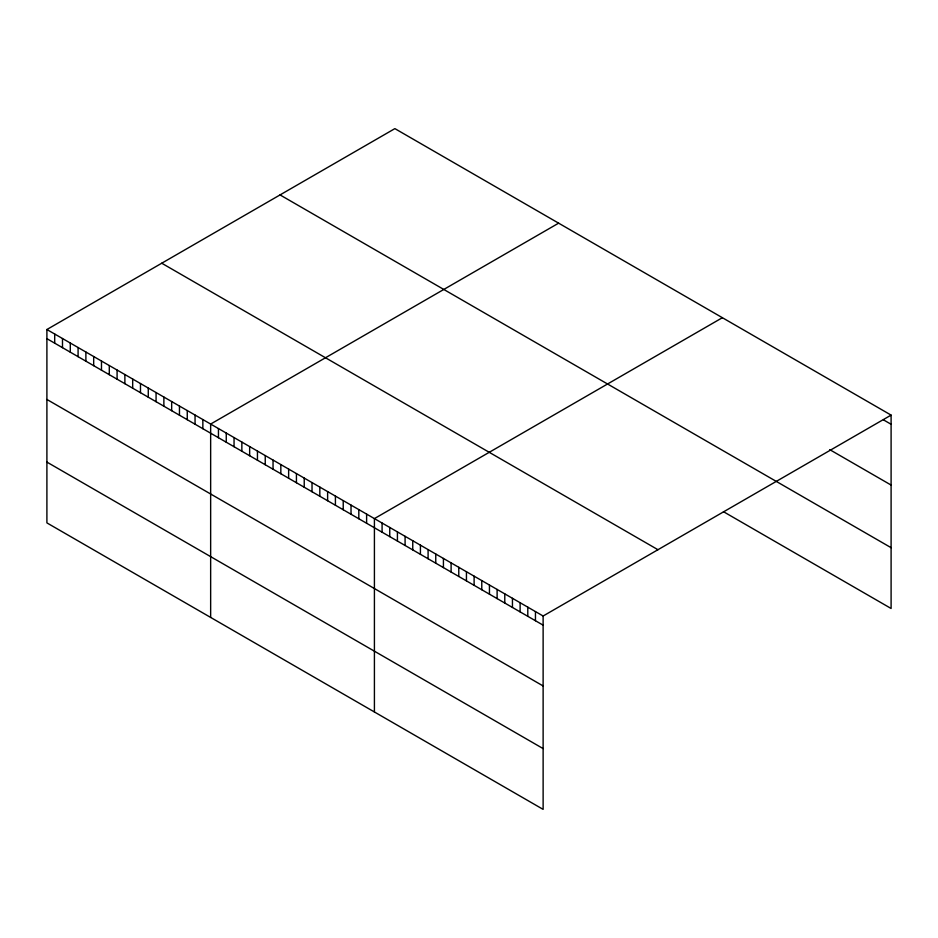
<?xml version="1.0" encoding="UTF-8"?>
<svg xmlns="http://www.w3.org/2000/svg" width="938" height="938" viewBox="0 0 938 938"><rect width="100%" height="100%" fill="white"/><g stroke="black" fill="none" stroke-linecap="round" stroke-linejoin="round"><path stroke-width="1.41" d="M46.9 329.519L543.125 616.008L543.125 809.377L46.9 522.888L46.9 329.519L394.875 128.623L891.1 415.112L891.1 608.481L723.479 511.702M558.626 223.162L210.651 424.058L210.651 617.427M722.377 317.701L374.414 518.608L374.414 711.977M543.125 616.008L891.1 415.112M883.432 419.837L891.1 424.269M829.743 449.642L891.1 485.063M280.04 194.916L891.1 547.686M161.735 263.215L657.96 549.715M46.9 338.665L543.125 625.165M46.9 399.459L543.125 685.959M46.9 462.094L543.125 748.594M535.457 611.588L535.457 620.733M527.789 607.156L527.789 616.313M520.121 602.735L520.121 611.881M512.453 598.303L512.453 607.461M504.785 593.871L504.785 603.028M497.117 589.451L497.117 598.596M489.448 585.019L489.448 594.176M481.78 580.587L481.78 589.744M474.112 576.167L474.112 585.312M466.444 571.734L466.444 580.892M458.776 567.314L458.776 576.46M451.108 562.882L451.108 572.039M443.428 558.45L443.428 567.607M435.76 554.03L435.76 563.175M428.091 549.598L428.091 558.755M420.423 545.166L420.423 554.323M412.755 540.745L412.755 549.891M405.087 536.313L405.087 545.47M397.419 531.893L397.419 541.038M389.751 527.461L389.751 536.618M382.083 523.029L382.083 532.186M366.617 514.106L366.617 523.252M358.82 509.604L358.82 518.749M351.023 505.101L351.023 514.247M343.226 500.599L343.226 509.744M335.417 496.096L335.417 505.242M327.62 491.594L327.62 500.74M319.823 487.092L319.823 496.237M312.026 482.589L312.026 491.747M304.229 478.087L304.229 487.244M296.431 473.584L296.431 482.742M288.634 469.082L288.634 478.239M280.837 464.58L280.837 473.737M273.04 460.077L273.04 469.235M265.243 455.575L265.243 464.732M257.446 451.072L257.446 460.23M249.649 446.57L249.649 455.727M241.852 442.068L241.852 451.225M234.054 437.565L234.054 446.723M226.257 433.063L226.257 442.22M218.448 428.56L218.448 437.718M202.854 419.556L202.854 428.713M195.057 415.053L195.057 424.211M187.26 410.551L187.26 419.708M179.463 406.048L179.463 415.206M171.666 401.546L171.666 410.703M163.869 397.044L163.869 406.201M156.071 392.541L156.071 401.699M148.274 388.039L148.274 397.196M140.477 383.536L140.477 392.694M132.68 379.034L132.68 388.191M124.883 374.543L124.883 383.689M117.086 370.041L117.086 379.187M109.289 365.539L109.289 374.684M101.48 361.036L101.48 370.182M93.683 356.534L93.683 365.679M85.886 352.031L85.886 361.177M78.088 347.529L78.088 356.675M70.291 343.027L70.291 352.172M62.494 338.524L62.494 347.67M54.697 334.022L54.697 343.167"/></g></svg>
